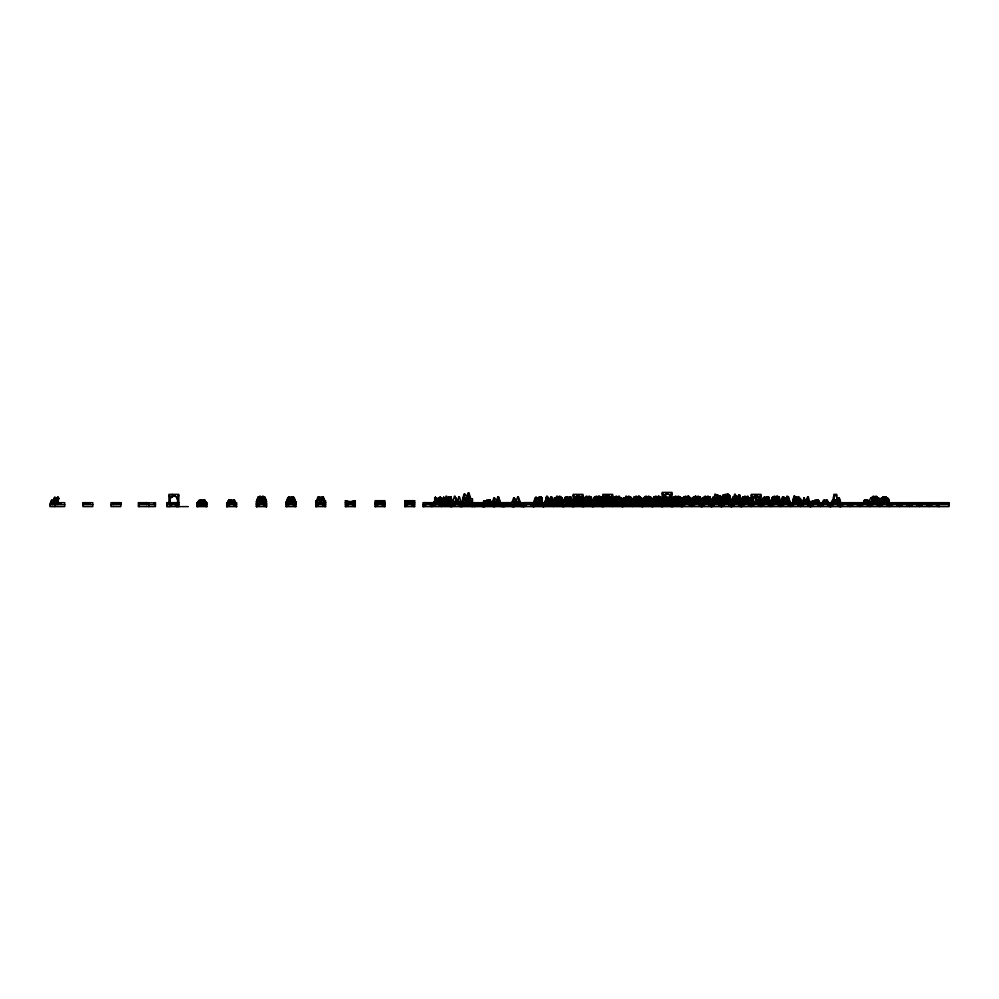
<?xml version="1.0" encoding="UTF-8"?>
<svg xmlns="http://www.w3.org/2000/svg" width="999" height="999" viewBox="0 0 999 999"><rect width="100%" height="100%" fill="white"/><g stroke="black" fill="none" stroke-linecap="round" stroke-linejoin="round"><path stroke-width="1.5" d="M461.113 506.618L461.113 502.672L461.113 506.618L458.279 506.056M574.363 502.959L563.236 504.645L553.346 502.672L543.456 504.645L533.553 502.672L533.553 506.618L530.731 506.056M573.126 502.672L573.126 506.618L570.304 506.056M583.016 501.336L583.016 494.355L573.126 494.355L573.126 506.618L592.919 502.672L592.919 506.618L590.084 506.056M655.094 506.056L652.272 506.618L652.272 502.672L672.052 506.618L672.052 492.382L662.162 492.382L662.162 506.618L642.382 502.672L642.382 506.618L645.204 506.056M714.447 506.056L711.625 506.618L711.625 500.686L741.308 500.686L752.434 502.959L752.434 495.841L751.198 495.841M741.545 503.259L731.405 500.686L731.405 506.618L728.583 506.056M741.308 502.672L741.308 500.686L744.13 501.823M899.587 504.645L899.587 503.259M203.921 500.187L205.981 502.672L205.382 501.186L204.37 501.186L204.37 502.672L203.833 500.187L201.311 502.672L201.898 500.187L199.85 502.672L200.986 500.187M440.272 501.186L440.272 502.672L441.283 501.186L441.883 502.672L441.283 501.186L439.273 501.186L438.673 502.672L440.272 501.186L440.297 502.672L439.285 501.186L438.686 502.672L439.285 501.186M484.877 502.672L484.89 501.186L486.488 502.672L485.901 501.186L483.891 501.186L483.291 502.672L483.891 501.186L484.877 502.672L485.889 501.186L486.476 502.672L485.901 501.186M666.083 496.178L667.394 501.211L663.673 501.186L664.672 502.672L664.672 501.186M813.061 501.186L813.061 502.672L814.073 501.186L814.672 502.672L813.086 501.186L813.086 502.672L812.062 501.186L814.085 501.186L814.66 502.672L814.085 501.186M871.54 497.939L874.362 501.598L874.35 503.296L873.476 497.639L872.402 497.077L871.54 497.939L872.327 503.134L871.54 497.939L873.476 497.639L874.45 502.185L871.977 502.559L871.615 498.389L872.402 497.077L873.551 498.101L874.45 502.185L871.615 498.389L873.476 497.639L871.615 498.389M53.197 502.672L53.234 500.187M537.275 500.187L537.25 502.672L538.973 500.187M805.556 500.199L805.519 502.672L807.254 500.199L808.303 502.672L805.656 500.199L802.909 502.672L803.908 500.199L807.304 500.199L808.303 502.672L807.254 500.199M816.62 500.187L816.595 502.672L818.318 500.187L819.292 502.672L816.732 500.187L813.973 502.672L814.972 500.187L818.368 500.187L819.367 502.672L818.368 500.187M874.874 501.735L874.824 502.972L877.309 502.385L878.109 498.326L877.372 497.29L876.21 497.814L874.737 503.296L874.874 501.735L877.197 502.797L876.21 497.814L878.109 498.326L877.197 502.797M261.101 501.598L261.026 503.134L263.286 502.559L264.148 498.101L263.549 497.077L262.437 497.639C260.489 510.127 259.765 496.216 264.148 498.101L263.286 502.559L261.101 501.985L263.549 497.077L264.148 498.389L263.286 502.185M55.544 503.134L56.955 497.639L58.067 497.077L58.666 498.389L57.805 502.559L55.619 501.985L56.955 497.639L58.666 498.101L57.805 502.559M874.287 502.834L874.362 501.598L871.877 501.985M294.143 499.587L293.956 501.985L291.383 502.185L292.357 497.639L293.444 497.077L294.293 497.939L293.956 501.985L294.006 499.175M440.821 501.985L441.171 497.939L440.309 497.077L439.223 497.639L438.349 501.598L440.821 501.985L441.009 499.587M446.978 500.824L448.726 497.077L449.513 498.389L449.15 502.559L449.587 497.939L448.726 497.077L447.639 497.639L446.765 501.598L449.238 501.985L449.587 497.939L447.639 497.639L446.99 500.661M541.745 498.389L539.872 497.639L541.82 497.939L541.483 501.985L541.82 497.939L540.958 497.077L539.81 498.101L540.958 497.077L541.745 498.389L541.383 502.559M728.995 501.161L729.782 495.966L728.92 495.092L727.834 495.666L726.96 501.311L726.947 499.625L729.782 495.966L727.834 495.666L726.86 500.199L729.345 500.586L728.995 501.161L726.947 499.625L727.035 500.861M729.432 499.999L729.782 495.966M293.868 502.559L294.293 497.939L292.357 497.639L291.471 501.598L294.293 497.939M440.734 502.559L441.171 497.939L439.223 497.639L438.573 500.661M729.345 500.586L729.707 496.416L728.92 495.092L727.771 496.116M257.73 500.337L257.967 497.839M554.408 500.337L554.645 497.839M561.5 500.337L561.738 497.839M623.651 500.337L623.888 497.839M633.541 500.337L633.778 497.839M640.646 500.337L640.883 497.839M643.431 500.337L643.668 497.839M653.571 497.839L653.334 500.337L654.445 496.928M677.359 500.337L677.597 497.839M712.562 501.585L712.924 497.839M722.464 499.612L722.814 495.866M742.369 500.337L742.607 497.839M746.49 501.585L746.852 497.839M776.285 500.337L776.523 497.839M786.188 500.337L786.425 497.839M838.373 501.585L838.735 497.839M319.031 499.9L319.343 496.928M645.691 499.9L646.003 496.928M708.578 499.9L708.878 496.928M807.504 499.9L807.804 496.928M265.259 501.998L264.96 497.839M548.101 501.998L547.914 499.088M555.144 501.998L554.845 497.839M562.25 501.998L561.938 497.839M582.03 501.998L581.73 497.839M594.717 501.998L592.607 501.585L593.943 497.839L594.692 497.839M598.963 501.998L598.663 497.839M607.454 501.998L607.155 497.839M611.713 501.998L613.011 501.585L611.675 497.839L610.926 497.839M618.756 501.998L613.299 501.61L614.635 497.964L615.759 497.964M621.603 501.998L621.291 497.839M631.493 501.998L631.193 497.839M634.29 501.998L633.978 497.839M641.383 501.998L641.083 497.839M651.286 501.998L650.973 497.839M654.07 501.998L653.771 497.839M656.93 501.998L658.216 501.585L642.782 502.022L643.93 497.964L644.692 497.964M671.066 501.998L670.754 497.839M678.109 501.998L677.797 497.839M680.956 501.998L680.656 497.839M683.753 501.998L683.441 497.839M690.846 501.998L690.546 497.839M696.49 501.998L696.191 497.839M703.533 501.998L703.234 497.839M720.529 500.024L720.217 495.866M723.326 500.024L723.014 495.866M736.063 500.024L735.764 495.866M750.212 501.998L749.899 497.839M755.856 501.998L755.544 497.839M777.035 501.998L776.722 497.839M795.416 501.998L795.117 497.839M871.403 497.839C874.375 503.508 866.583 502.997 870.928 497.839L871.677 497.839L872.564 500.337M878.808 501.998L878.508 497.839M547.789 501.386L547.115 496.928M570.641 496.928L570.966 502.672M600.574 502.672L600.324 496.928M626.947 502.672L626.261 496.928M665.334 501.773L665.334 502.672L664.909 496.928M768.893 501.873L768.493 496.928M784.015 501.873L783.616 496.928M887.474 501.873L886.188 496.928L885.351 496.928L884.065 501.873L883.69 496.928L884.44 499.15M468.369 492.969L467.794 497.914M497.602 499.9L498.039 496.928M539.335 496.928L538.761 501.873M579.358 496.928L579.033 501.386M628.371 499.9L628.821 496.928M698.076 496.928L697.389 502.672M885.139 499.9L885.576 496.928M293.294 498.014L293.444 497.077L292.295 498.101L293.294 498.014L292.357 497.639L291.383 502.185M440.159 498.014L439.223 497.639L440.159 498.014L440.309 497.077L438.561 500.824M447.577 498.101L448.726 497.077M540.809 498.014L540.958 497.077M728.771 496.041L728.92 495.092M198.813 502.672L199.151 501.186L197.889 502.672L198.526 501.186L197.939 502.672L199.138 501.186L198.789 502.672L200.3 501.186L200.637 502.672L200.886 501.186L198.526 501.186L197.927 502.672L199.987 500.187M257.58 501.873L258.279 496.928M321.403 500.399L321.853 497.964M322.24 500.399L322.689 497.964M450.462 496.928L449.762 501.873M458.878 496.928L458.179 501.873M550.424 497.964L549.85 502.022M550.574 499.9L551.111 496.928M557.205 496.928L556.505 501.873M566.62 497.964L566.046 502.022M569.368 497.964L568.793 502.022M569.992 499.175L569.63 502.022M588.711 500.399L589.16 497.964M589.997 497.964L589.422 502.022M590.684 496.928L589.984 501.873M594.68 496.928L593.98 501.873M595.716 502.022L596.291 497.964M604.57 496.928L603.871 501.873M608.94 497.964L608.366 502.022M610.476 496.928L609.765 501.873M613.761 501.873L614.472 496.928M618.269 496.928L617.569 501.873M633.703 499.9L634.253 496.928M635.414 500.399L635.726 497.964M636.351 496.928L635.639 501.873M647.939 502.022L648.513 497.964M649.35 497.964L648.776 502.022M653.496 499.9L654.033 496.928M656.131 496.928L655.444 502.672M659.39 499.9L659.939 496.928L661.338 501.873M668.294 497.964L667.719 502.022M669.118 501.873L669.829 496.928M673.826 496.928L673.126 501.873M674.6 497.964L674.025 502.022M685.264 499.9L685.814 496.928L686.588 499.15M688.086 497.964L687.499 502.022M693.069 499.9L693.606 496.928M705.119 497.964L704.532 502.022L701.423 501.585L702.759 497.839L703.508 497.839M707.417 500.399L707.866 497.964M712.574 501.386L713.398 496.928M714.672 501.386L715.209 498.414M717.195 494.942L716.495 499.9M722.464 499.4L723.288 494.942M725.374 494.942L724.675 499.9M729.183 496.928L728.87 499.612M732.367 501.386L733.179 496.928M739.073 494.942L738.373 499.9M743.069 496.928L742.257 501.386L745.117 501.386L743.706 496.928M758.865 496.928L758.154 501.873M763.049 502.022L763.636 497.964M764.023 500.399L764.472 497.964M772.751 496.928L772.052 501.873M777.946 501.873L778.646 496.928M782.642 496.928L781.942 501.873M784.252 497.964L783.678 502.022M787.012 497.964L786.425 502.022M795.791 499.9L796.34 496.928M797.502 501.873L798.426 496.928M805.331 500.399L803.908 497.964L802.909 502.022L804.045 497.964M875.486 496.928L874.774 501.873M886.2 502.022L886.775 497.964M288.436 499.65L289.011 502.185L289.86 497.639L288.748 497.077L288.149 498.101L289.86 497.639L290.746 500.287M229.658 500.187L227.61 502.672L228.746 500.187L234.515 500.187L234.053 502.672L233.504 500.187L230.981 502.672L231.581 500.187L229.52 502.672L230.657 500.187M263.761 502.385L264.56 498.326L263.823 497.29C260.227 498.114 265.11 508.204 264.56 498.326L262.675 497.814L263.761 502.385L263.187 503.484M469.318 497.914L468.743 492.969M499.001 501.873L498.426 496.928M518.781 501.873L518.206 496.928M540.284 501.873L539.71 496.928M577.447 502.672L576.798 496.928M580.307 501.873L579.732 496.928M628.583 496.928L627.459 501.873M629.77 501.873L629.195 496.928M676.748 501.873L676.173 496.928L677.035 499.15L677.759 496.928M696.078 501.873L695.504 496.928M699.025 501.873L698.451 496.928M706.418 501.873L705.843 496.928L706.718 499.15M748.488 501.873L749.637 501.386L748.139 496.928L746.703 496.928M766.533 502.672L767.007 500.187L763.149 500.187L762.012 502.672L764.073 500.187L766.533 502.672L765.996 500.187M826.847 502.672L827.322 500.199L823.463 500.199L822.327 502.672L824.375 500.199L826.847 502.672L826.31 500.199L828.458 502.672L827.322 500.199M832.716 502.672L833.316 500.187L835.788 502.672L836.263 500.187L832.392 500.187L831.255 502.672L833.316 500.187L835.938 502.672L835.339 500.187L836.712 501.835M876.735 503.484L878.021 498.638L877.372 497.29L876.135 498.139L874.774 502.147L876.21 497.814L878.109 498.326M886.538 501.873L885.963 496.928M290.309 501.036L292.058 497.29L290.996 497.814L290.309 500.424M263.649 502.797L264.473 498.638L263.823 497.29L262.587 498.139M767.694 501.186L767.357 502.672L768.843 501.186L770.104 502.672L769.43 501.186L767.107 501.186L766.42 502.672L767.682 501.186L767.332 502.672L767.107 501.186M836.937 501.186L836.6 502.672L836.35 501.186L838.673 501.186L839.347 502.672L838.086 501.186L835.676 502.672L835.251 500.187M290.484 500.099L290.996 497.814L292.732 498.638L292.058 497.29L290.996 498.326M288.911 501.635L289.71 498.139L288.474 497.29L287.737 498.326L288.536 502.385L289.623 497.814L287.737 498.326L288.374 501.411M436.051 500.462L436.575 498.139L435.339 497.29L434.602 498.326L435.139 501.036L433.828 502.672L434.965 500.187L438.823 500.187M444.468 500.462L444.992 498.139L443.756 497.29L443.019 498.326L443.818 502.385L443.019 498.326L444.905 497.814L445.804 500.424M536.7 500.462L537.225 498.139L535.988 497.29L535.339 498.638L537.225 498.139L538.136 500.811M726.96 497.914L726.011 494.942L725.212 494.942L723.988 499.9L729.545 499.238L728.234 494.205L724.987 494.355L724.125 500.811L726.548 500.162L724.125 500.811L723.301 496.665L723.95 495.317L727.946 495.841L727.946 494.355M552.285 501.873L551.573 496.928M578.159 501.873L578.533 502.672M616.196 502.022L615.621 497.964M626.922 502.022L635.589 501.585L634.253 497.839L633.503 497.839L632.367 501.998M627.909 501.211L628.159 502.672M636.825 502.022L637.387 502.022M650.312 502.022L649.725 497.964M651.211 501.873L650.499 496.928M657.404 501.386L657.492 501.211M661.101 501.873L660.401 496.928M669.255 502.022L668.681 497.964M670.991 501.873L670.292 496.928M674.987 501.873L674.288 496.928M740.234 499.9L739.535 494.942M760.027 501.873L759.327 496.928M773.913 501.873L773.214 496.928M778.908 502.022L779.47 502.022M779.807 501.873L779.108 496.928M876.647 501.873L875.948 496.928M887.736 502.022L887.162 497.964M435.951 500.099L436.488 497.814L437.387 500.424M763.473 502.672L764.073 500.187M823.788 502.672L824.375 500.199M445.005 499.95L445.979 496.178L446.715 496.178L448.027 501.211M453.096 501.211L454.395 496.178L455.132 496.178L456.443 501.211L453.271 501.773L456.443 501.211M545.329 501.211L546.628 496.178L547.365 496.178L548.676 501.211L545.504 501.773L548.676 501.211M555.307 501.211L556.618 496.178L557.355 496.178M578.021 499.95L579.008 496.178L579.745 496.178M585.077 501.773L586.201 496.178L586.937 496.178L588.061 501.773L584.765 501.386L586.326 496.928L587.512 496.928M588.249 498.701L588.898 496.178L589.635 496.178M595.441 498.701L596.091 496.178L596.828 496.178L597.489 498.701M598.888 496.178L597.764 501.773M606.73 496.178L607.854 501.773L604.87 501.773L605.993 496.178L606.818 496.178M608.129 498.701L608.778 496.178L609.515 496.178L610.177 498.701M614.847 501.773L615.971 496.178L616.72 496.178L617.832 501.773L614.71 501.386M627.484 499.95L628.471 496.178L629.208 496.178M634.777 499.95L635.764 496.178L636.5 496.178M654.145 501.211L655.456 496.178L656.193 496.178M664.685 498.701L665.346 496.178L666.183 496.178M677.047 499.95L678.034 496.178L678.771 496.178L679.894 501.773M688.561 496.178L689.685 501.773L686.7 501.773L687.924 496.178M697.065 498.701L697.814 496.178L698.551 496.178M706.63 499.95L707.617 496.178L708.353 496.178M715.808 499.9L717.032 494.942L717.831 494.942L719.243 499.4L713.786 499.787L714.897 494.205L715.646 494.205L716.62 497.977M716.196 501.211L716.845 498.701M726.273 499.787L727.397 494.205M733.278 499.238L734.59 494.205L735.326 494.205L736.638 499.238L733.466 499.787L736.638 499.238M736.738 498.701L737.387 496.178L738.124 496.178L739.435 501.211M745.966 501.211L747.277 496.178L748.014 496.178L749.138 501.773M753.071 501.211L754.382 496.178L755.207 496.178L756.418 501.211L753.258 501.773L756.418 501.211M773.513 498.701L774.163 496.178L774.899 496.178L775.886 499.95L776.96 496.178M785.863 499.95L786.85 496.178L787.587 496.178M792.919 501.773L793.943 496.178L794.779 496.178M792.731 501.211L794.043 496.178M872.065 501.773L873.188 496.178L873.925 496.178L874.899 499.95M875.136 498.701L875.786 496.178L876.523 496.178M264.56 498.326L263.574 498.226L263.823 497.29M877.122 498.226L877.372 497.29M263.549 497.077L263.299 498.014L264.148 498.101M260.115 502.147L261.301 497.814L260.24 497.29L259.565 498.139L260.115 502.797L259.565 498.139L261.301 497.814L262.337 501.735L260.115 502.147L260.577 503.296M256.893 501.873L258.117 496.928L258.916 496.928M320.941 500.399L321.715 497.964L323.214 497.964L323.988 500.399M321.778 500.399L322.552 497.964M449.35 499.9L450.299 496.928L451.098 496.928L452.31 501.873L449.075 501.873M457.292 501.386L458.716 496.928L459.515 496.928L460.926 501.386L457.492 501.873L460.926 501.386M549.725 501.873L550.948 496.928L551.748 496.928L552.959 501.873L545.217 501.873L546.503 496.928L547.639 496.928L548.988 501.873M568.456 500.399L569.23 497.964L570.729 497.964M569.068 502.022L570.067 497.964M588.236 500.399L589.01 497.964L590.509 497.964L591.508 502.022M589.86 497.964L588.861 502.022L587.649 497.839L586.9 497.839M589.298 501.873L590.521 496.928L591.321 496.928L592.532 501.873L583.428 502.022L584.577 497.964L585.339 497.964M593.294 501.873L594.517 496.928L595.317 496.928L596.528 501.873M613.011 501.585L603.184 501.873L604.407 496.928L605.869 496.928M608.029 500.399L609.452 497.964L610.451 502.022M609.078 501.873L610.302 496.928L611.101 496.928L612.325 501.873M619.929 500.337L620.816 497.839L621.565 497.839L622.714 501.998L613.086 501.873L614.298 496.928L615.097 496.928M616.883 501.873L618.106 496.928L619.542 496.928M629.045 499.175L628.433 502.022M633.141 499.9L634.078 496.928L635.539 496.928M634.952 500.399L636.176 496.928M647.377 502.022L648.376 497.964L650.337 497.964M648.214 502.022L649.213 497.964M652.647 501.873L653.87 496.928L655.332 496.928M655.956 496.928L654.545 501.386L661.987 501.386L660.564 496.928L659.103 496.928M689.597 502.022L688.598 497.964L689.035 502.022L690.072 497.839L690.821 497.839L691.957 501.998L672.439 501.873L673.651 496.928L674.45 496.928L675.786 502.672M682.13 501.386L683.541 496.928L686.438 496.928L687.512 502.672M692.02 501.386L693.443 496.928L694.243 496.928M706.955 500.399L707.729 497.964L710.077 497.964L710.963 500.399M711.812 501.386L713.224 496.928L714.023 496.928M713.898 501.386L714.847 498.414M721.703 499.4L723.114 494.942L723.913 494.942M731.593 501.386L733.016 496.928L733.815 496.928L734.752 499.9M737.487 499.4L738.91 494.942L739.71 494.942L741.121 499.4L737.687 499.9L741.121 499.4M741.483 501.386L742.906 496.928L745.791 496.928M757.279 501.386L758.691 496.928L759.49 496.928L760.913 501.386L757.479 501.873L760.913 501.386M762.499 502.022L763.486 497.964L763.411 500.399M763.336 502.022L764.335 497.964M771.365 501.873L772.577 496.928L773.376 496.928L774.799 501.386L770.866 501.998L772.002 497.839L772.751 497.839M786.363 501.873L787.712 496.928L788.598 496.928L789.947 501.873L781.255 501.873L782.479 496.928L783.928 496.928L785.276 501.873M558.104 501.773L559.228 496.178L559.964 496.178L561.088 501.773L555.494 501.773M578.446 501.211L577.022 496.928M600.749 501.773L599.625 496.178L598.788 496.178M639.098 496.178L640.222 501.773L634.64 501.773M659.927 502.672L658.89 496.178M667.394 501.211L664.035 501.211M695.754 496.178L696.877 501.773L695.741 496.928M716.77 499.787L713.598 499.238M778.721 501.773L777.697 496.178L776.86 496.178M788.898 501.211L788.286 496.928M794.68 496.178L795.803 501.773L792.819 501.773M875.049 501.773L871.877 501.211M287.974 500.262L289.098 496.928L290.384 496.928M466.633 497.427L468.131 492.969L468.981 492.969L470.467 497.427L466.845 497.914L470.467 497.427M496.316 501.386L497.814 496.928L498.651 496.928L500.149 501.386L496.528 501.873L500.149 501.386M516.096 501.386L517.594 496.928L518.444 496.928L519.93 501.386L516.308 501.873L519.93 501.386M537.612 501.386L539.11 496.928L539.947 496.928L541.446 501.386L537.824 501.873L541.446 501.386M568.031 499.15L568.781 496.928L569.63 496.928M579.12 496.928L577.634 501.386L579.932 501.211M587.824 499.15L588.573 496.928L589.41 496.928M607.23 500.262L608.354 496.928M624.525 500.262L625.649 496.928L627.085 496.928M646.803 500.262L647.926 496.928M655.032 499.15L655.769 496.928L656.755 496.928L657.704 499.9M674.812 499.15L675.561 496.928M687.2 499.15L687.949 496.928M693.393 501.386L694.892 496.928L696.328 496.928M696.64 499.15L697.389 496.928M697.839 496.928L696.553 501.873M705.232 496.928L703.958 501.873M706.53 499.15L707.28 496.928L708.129 496.928M743.606 499.15L744.355 496.928M745.803 501.386L747.302 496.928M763.398 499.15L764.148 496.928L764.984 496.928L766.108 500.262M765.971 500.262L767.082 496.928M882.105 499.15L882.854 496.928L884.003 496.928L885.176 500.262M316.321 501.386L317.894 496.928L318.781 496.928M317.457 501.386L319.031 496.928L319.917 496.928L321.478 501.386M320.242 500.262L321.416 496.928L322.302 496.928L323.876 501.386M546.765 496.928L545.417 501.873M564.06 501.873L565.409 496.928L566.296 496.928M583.841 501.873L585.189 496.928L586.076 496.928M604.982 496.928L603.633 501.873M633.478 500.262L634.652 496.928M634.615 500.262L635.789 496.928L636.975 496.928L637.924 499.9M643.206 501.873L644.555 496.928L646.865 496.928M645.691 496.928L644.343 501.873M662.762 501.386L664.335 496.928L665.222 496.928L666.795 501.386L662.986 501.873L666.795 501.386M682.767 501.873L684.115 496.928M696.753 499.15L697.539 496.928M702.559 501.873L703.908 496.928L704.794 496.928L705.581 499.15M741.907 501.386L743.481 496.928L744.355 501.386M765.222 501.386L766.782 496.928L768.805 496.928L770.154 501.873L766.57 501.873M783.054 496.928L781.705 501.873M805.918 501.386L807.492 496.928L808.378 496.928L809.727 501.873L806.143 501.873M881.942 500.262L883.116 496.928M258.841 503.259L258.916 501.873L256.368 501.585L257.692 497.839L258.441 497.839M263.349 501.998L264.048 499.088M560.576 500.337L561.463 497.839L562.212 497.839L563.361 501.998L553.221 501.998L554.37 497.839L555.119 497.839L556.256 501.998M581.256 497.839L582.005 497.839L583.141 501.998L573.014 501.998L574.15 497.839L574.9 497.839M582.717 501.585L584.04 497.839L584.79 497.839M639.722 500.337L640.609 497.839L641.358 497.839L642.494 501.998L623.376 502.022L624.525 497.964L625.649 497.964M642.07 501.585L643.406 497.839L644.155 497.839M691.533 501.585L692.869 497.839L693.618 497.839M711.325 501.585L712.649 497.839L713.398 497.839L714.722 501.585M718.868 498.364L719.742 495.866L720.491 495.866L721.64 500.024M740.996 501.585L742.332 497.839L743.081 497.839M745.429 501.998L746.578 497.839L747.327 497.839L748.463 501.998M748.538 500.337L749.425 497.839L750.174 497.839L751.31 501.998M751.772 499.088L751.073 501.998M778.471 496.928L779.282 496.928L780.494 501.873L774.924 501.585L776.248 497.839L776.997 497.839L778.146 501.998M784.814 501.585L786.151 497.839L786.9 497.839M286.825 502.022L287.974 497.964L287.974 500.399M462.799 497.652L464.135 494.006L464.897 494.006C471.765 500.649 456.181 497.377 466.246 497.652M492.482 501.61L493.818 497.964L494.58 497.964C501.448 504.607 485.864 501.336 495.916 501.61M512.262 501.61L513.598 497.964L514.36 497.964C521.228 504.607 505.644 501.336 515.709 501.61M533.766 501.61L535.114 497.964L535.876 497.964C542.744 504.607 527.16 501.336 537.212 501.61M550.649 497.964L549.5 502.022M603.209 502.022L604.358 497.964L605.119 497.964M629.795 497.964L628.633 502.022M678.746 500.399L679.632 497.964L680.394 497.964L681.543 502.022M692.507 500.399L693.393 497.964L695.741 497.964M697.24 496.928L700.137 496.928L701.348 501.873L692.619 502.022L693.781 497.964L693.781 500.399M708.166 502.022L709.315 497.964M227.922 502.959L228.759 500.187L227.76 502.672L230.407 500.187M434.977 500.187L433.978 502.672L436.625 500.187L436.588 502.672L438.324 500.187L439.373 502.672L436.738 500.187M443.394 500.187L442.395 502.672L445.042 500.187L445.017 502.672L446.74 500.187L447.789 502.672L445.154 500.187M585.089 500.187L584.09 502.672L585.089 500.187L584.178 502.672L585.864 501.011M50.674 502.672L51.636 500.187M227.847 502.672L228.808 500.187M483.304 502.672L483.891 501.186M663.686 501.186L663.099 503.259M811.488 502.672L812.075 501.186M539.335 502.672L539.922 501.186L541.933 501.186L542.532 502.672L541.933 501.186L540.921 502.672L540.921 501.186L539.335 502.672L539.335 501.873M263.786 501.873L262.562 496.928L261.763 496.928M490.197 500.187L491.108 502.672L490.134 500.187L488.411 502.672L488.436 500.187L485.801 502.672L486.8 500.187L490.197 500.187L491.196 502.672L488.548 500.187M560.764 501.873L555.619 501.386L557.03 496.928L557.829 496.928L558.778 499.9M568.131 502.022L567.132 497.964L565.484 502.022M571.728 502.022L571.116 499.175M597.814 502.022L596.153 497.964M599.75 496.928L601.211 496.928L602.422 501.873L592.607 501.585M620.117 501.873L618.731 496.928M628.284 502.672L628.134 501.873M631.081 502.022L630.082 497.964L630.169 502.022M639.909 501.873L638.686 496.928L637.886 496.928M650.024 502.022L649.025 497.964M650.861 502.022L649.862 497.964M651.885 501.873L650.674 496.928L649.874 496.928M661.987 501.386L658.341 501.386M669.817 502.022L668.818 497.964L667.157 502.022M671.678 501.873L670.454 496.928L669.655 496.928M689.372 501.873L688.149 496.928M727.222 499.9L723.788 499.4M745.117 501.386L742.369 501.873M749.787 502.022L748.8 497.964M773.226 502.672L774.225 500.199L775.986 500.199L773.226 502.672L773.214 501.873M785.776 502.022L784.115 497.964M788.523 502.022L787.524 497.964L785.876 502.022M798.388 501.386L798.263 502.672M800.274 501.873L799.063 496.928L798.263 496.928L796.977 502.672M837.761 501.873L836.538 496.928M877.334 501.873L876.111 496.928L875.311 496.928L874.088 501.873M888.298 502.022L887.299 497.964M120.617 503.259L120.854 502.672L110.964 502.672L110.964 506.618L120.854 506.618L120.854 502.672M810.314 503.259L810.551 502.672L810.551 506.618L813.373 506.056M830.094 503.259L830.344 502.672L830.344 506.618L827.509 506.056M839.984 503.259L840.234 502.672L840.234 506.618L837.399 506.056M485.801 502.672L486.85 500.187M548.626 501.873L547.352 496.928M581.256 501.873L579.969 496.928M627.772 501.873L626.485 496.928M630.719 501.873L629.432 496.928M699.962 501.873L698.676 496.928M706.081 496.928L707.367 501.873L701.423 501.585M813.973 502.672L815.034 500.187M568.781 501.873L567.432 496.928L566.545 496.928L565.197 501.873M568.718 501.873L570.067 496.928L570.953 496.928L572.302 501.873L563.636 502.022L564.797 497.964L565.546 497.964M588.561 501.873L587.212 496.928M601.985 501.873L600.636 496.928M647.002 501.386L646.877 502.672M647.926 501.873L646.578 496.928M686.35 501.873L685.002 496.928M700.911 501.873L699.949 498.039M885.576 501.386L885.339 502.672M264.485 497.839L265.235 497.839L266.558 501.585L263.099 501.873M288.149 498.389L288.748 497.077L289.86 497.939L288.748 497.077M457.167 501.585L453.946 501.998L457.167 501.585L455.844 497.839L455.094 497.839M549.213 501.998L548.076 497.839L547.327 497.839M600.074 501.998L598.938 497.839L598.189 497.839L597.04 501.998M608.566 501.998L607.429 497.839L606.68 497.839M632.604 501.998L631.468 497.839L630.719 497.839M652.384 501.998L651.248 497.839L650.499 497.839M655.182 501.998L654.045 497.839L653.296 497.839L652.147 501.998M670.279 497.839L671.028 497.839C678.958 504.97 659.003 501.361 669.979 501.61M679.22 501.998L678.071 497.839L677.322 497.839L676.186 501.998M682.067 501.998L680.931 497.839L680.182 497.839M684.864 501.998L680.019 501.61M697.602 501.998L696.465 497.839L695.716 497.839M724.625 499.612L718.606 500.024L724.625 499.612L723.288 495.866L722.539 495.866L721.403 500.024M737.362 499.612L734.14 500.024L737.362 499.612L736.038 495.866L735.289 495.866M757.142 501.585L753.933 501.998L757.142 501.585L755.818 497.839L755.069 497.839M761.213 501.998L760.152 501.585M788.223 501.585L787.387 497.964M796.528 501.998L795.391 497.839L794.642 497.839M798.888 497.839L799.637 497.839C807.854 505.556 784.889 501.111 796.715 501.585M840.534 501.585L837.137 501.585L838.461 497.839L839.21 497.839C842.432 502.834 837.886 503.384 838.935 497.839M197.927 502.672L199.063 500.187L204.845 500.187L206.019 502.672L204.758 501.186L205.095 502.672L204.77 501.186L205.969 502.672M835.676 502.672L836.35 501.186M295.529 502.022L294.38 497.964L293.244 497.964M552.559 502.022L551.411 497.964L550.287 497.964L549.288 502.022M576.972 502.022L575.824 497.964L575.062 497.964L573.913 502.022M582.242 502.022L581.081 497.964L580.332 497.964M602.409 502.022L600.874 497.964M622.19 502.022L621.041 497.964L619.53 497.964M626.435 502.022L625.287 497.964M631.705 502.022L630.544 497.964M661.763 502.022L661.051 499.175M695.691 502.022L694.53 497.964M700.948 502.022L699.799 497.964L699.799 500.399M701.335 502.022L700.174 497.964L699.038 497.964M750.411 502.022L749.262 497.964L747.302 497.964M770.204 502.022L768.668 497.964M883.266 502.022L882.117 497.964L881.355 497.964C873.963 504.595 895.154 504.595 887.761 497.964L886.637 497.964M291.071 502.147L289.623 497.814L291.071 502.147L289.71 498.139L288.474 497.29L287.824 498.638L288.536 502.385M436.488 497.814L437.462 500.699L435.339 497.29L435.164 501.136M445.904 500.811L443.756 497.29L443.656 501.411M535.988 497.29L535.339 498.638L536.238 498.226L535.988 497.29L537.225 498.139M57.268 503.296L57.805 502.185M54.083 498.638L55.807 497.814L54.758 497.29L54.083 498.139L55.095 503.808L54.083 498.638L54.758 497.29L55.807 497.814L56.506 500.424M260.24 497.29L259.565 498.638L261.301 497.814L260.24 497.29L260.427 498.226M258.429 502.559L258.067 498.389L258.853 497.077L260.002 498.101L258.067 498.389L258.791 503.134L258.004 497.939L258.853 497.077L260.002 498.101L258.853 497.077M175.999 505.207L178.821 504.645L177.585 504.645L178.821 502.672L166.821 502.672L166.821 506.618L188.349 506.618M449.7 501.186L448.688 502.672L448.688 501.186L447.102 502.672L447.689 501.186L449.7 501.186L450.287 502.672M723.214 496.341L723.95 495.317L725.187 496.153L726.498 500.998M289.96 502.385L291.808 499.887M447.377 501.236L449.513 498.389M438.349 501.598L441.171 497.939M446.765 501.598L449.587 497.939M539.935 500.374L541.82 497.939M444.305 500.187L442.245 502.672L443.381 500.187L447.24 500.187M261.101 501.985L264.148 498.389L262.437 497.639M198.963 501.835L200.724 500.187M54.945 498.226L55.807 497.814M258.067 498.389L259.94 497.639L258.004 497.939L260.202 501.236M352.46 501.823L355.294 500.686L355.294 506.618L345.392 506.618L345.392 500.686L352.46 502.097M410.402 502.385L414.647 500.686L414.647 506.618L404.757 506.618L404.757 500.686L414.647 500.686M708.803 501.823L711.625 500.686L701.735 502.672L701.735 506.618L698.913 506.056M737.062 502.385L741.308 500.686L741.308 506.618L738.473 506.056M871.977 502.559L874.362 501.598M289.71 498.139L287.824 498.638L288.723 498.226L288.474 497.29M436.575 498.139L434.69 498.638L435.239 501.411M444.992 498.139L443.106 498.638L444.905 497.814L445.879 500.699M538.036 500.424L537.15 497.814L535.252 498.326L536.238 498.226M725.187 496.153L723.301 496.665L724.2 496.253L723.95 495.317M178.821 502.672L167.108 502.959M652.272 506.618C638.486 500.874 625.149 505.556 611.463 502.959L615.521 502.959M670.816 500.986L672.052 500.686L670.816 500.686M761.088 502.672L759.852 502.959L759.852 495.841L761.088 495.841M168.931 506.618L171.766 506.056M197.003 506.618L206.905 506.618L206.905 502.672L197.003 502.672L197.003 506.618L199.837 506.056M236.576 506.618L236.576 502.672L226.686 502.672L226.686 506.618L229.67 506.056M266.258 506.618L266.258 502.672L256.368 502.672L256.368 506.618L259.49 506.056M286.039 501.573L286.039 506.618L288.873 506.056M315.721 506.618L325.612 506.618L325.612 500.686L315.721 500.686L315.721 506.618L318.544 506.056M355.294 500.686L345.392 502.672L355.294 502.672M353.883 501.261L345.392 502.959L354.058 502.672M345.392 506.618L348.226 506.056M375.075 506.618L384.965 506.618L384.965 500.686L375.075 500.686L375.075 506.618L377.897 506.056M404.757 506.618L407.58 506.056M423.014 506.618L949.05 506.618L949.05 502.672L423.014 502.672L423.014 506.618L425.836 506.056M434.265 506.056L431.431 506.618L431.431 502.672M435.739 506.056L430.082 506.056M438.499 506.056L444.155 506.056M445.629 506.056L439.972 506.056M441.321 504.645L451.223 506.618L454.046 506.056M455.519 506.056L449.862 506.056M459.765 506.056L465.409 506.056M477.035 506.056L474.2 506.618L474.2 502.672L493.993 506.618L496.815 506.056M482.367 506.618L485.202 506.056M474.2 504.645L484.09 506.618L486.925 506.056M495.092 506.056L489.435 506.056M484.09 506.618L484.09 502.672L503.883 506.618L506.705 506.056M512.05 506.618L514.872 506.056M493.993 506.618L493.993 502.672L513.773 506.618L516.595 506.056M503.883 506.618L503.883 502.672L523.663 506.618L526.498 506.056M536.388 506.056L533.553 506.618L533.553 502.672M550.511 506.056L556.168 506.056M533.553 504.645L543.456 506.618L553.346 504.645L563.236 506.618L583.016 502.672L583.016 506.618L580.194 506.056M583.016 506.618L604.045 502.959M612.699 502.672L592.919 506.618L592.919 502.672M599.974 506.056L602.809 506.618L612.699 504.645L622.589 506.618L632.479 504.645L642.382 506.618M609.877 506.056L615.521 506.056M629.657 506.056L635.314 506.056M662.162 506.618L664.984 506.056M672.052 506.618L674.887 506.056M662.162 502.672L681.942 506.618L684.777 506.056M689.01 506.056L694.667 506.056M711.625 502.672L721.515 500.686L721.515 506.618L718.693 506.056M701.735 506.618L704.557 506.056M731.405 500.686L721.515 502.672L721.765 503.259M721.515 506.618L724.35 506.056M731.405 506.618L734.24 506.056M741.308 506.618L744.13 506.056M748.376 506.056L754.02 506.056M758.266 506.056L763.91 506.056M768.156 506.056L773.813 506.056M778.046 506.056L783.703 506.056M787.936 506.056L793.593 506.056M797.839 506.056L803.483 506.056M817.619 506.056L823.276 506.056M830.344 506.618L833.166 506.056M840.234 506.618L843.056 506.056M847.302 506.056L852.946 506.056M857.192 506.056L862.849 506.056M867.082 506.056L872.739 506.056M876.972 506.056L882.629 506.056M886.862 506.056L892.519 506.056M896.765 506.056L902.409 506.056M906.655 506.056L912.312 506.056M916.545 506.056L922.202 506.056M926.435 506.056L932.092 506.056M56.856 501.735L54.633 502.797M85.365 503.259L90.31 503.259M118.382 502.672L115.921 503.059L118.382 503.259M142.745 503.259L146.453 502.672L146.453 504.645M827.859 502.672L824.15 503.259L827.859 503.259M836.525 503.059L834.053 503.259L837.761 503.259M834.065 503.259L837.761 502.672M867.432 502.672L863.723 503.259L867.432 503.259M443.019 498.326L444.006 498.226L443.756 497.29M662.162 493.856L663.398 493.856L663.398 500.986L662.162 500.686L663.398 500.686L663.398 502.959L662.162 502.959M672.052 493.856L670.816 493.856L670.816 497.827A3.709 3.709 0 0 0 667.107 493.993A3.709 3.709 0 0 0 663.398 497.827A3.721 3.721 0 0 1 667.107 493.856A3.721 3.721 0 0 1 670.816 497.827M168.931 495.841L170.167 495.841L170.167 502.959L168.931 502.672M172.402 495.841L175.362 495.841M178.821 495.841L177.585 495.841L177.585 504.645M573.126 495.841L574.363 495.841L574.363 498.489M583.016 495.841L581.78 495.841L581.78 498.489M602.809 495.841L604.045 495.841L604.045 498.489M605.282 495.841L607.754 495.841M612.699 495.841L611.463 495.841L611.463 498.489M833.803 495.841L836.762 495.841M259.64 496.178L260.439 496.178M262.487 496.178L263.286 496.178M576.411 496.178L577.147 496.178M618.668 496.178L619.417 496.178L620.067 498.701M625.774 496.178L626.61 496.178M639.198 496.178L638.361 496.178L637.237 501.773M645.554 496.178L646.39 496.178M648.251 496.178L648.988 496.178M658.978 496.178L658.154 496.178L657.03 501.773M675.237 496.178L676.073 496.178L676.723 498.701M685.227 496.178L685.963 496.178L686.613 498.701M687.824 496.178L688.661 496.178M695.017 496.178L695.853 496.178M704.919 496.178L705.656 496.178L706.305 498.701M717.507 496.178L718.343 496.178M744.58 496.178L745.316 496.178M757.08 496.178L757.816 496.178M834.352 496.178L833.616 496.178L832.492 501.773M260.364 496.928L261.164 496.928M264.011 496.928L264.81 496.928L266.233 501.386M291.583 496.928L292.882 496.928M322.552 496.928L323.439 496.928L325.012 501.386M558.741 496.928L559.54 496.928L560.489 499.9M560.177 496.928L561.063 496.928L562.237 500.262M578.533 496.928L580.844 496.928M596.415 496.928L597.402 496.928M608.204 496.928L609.19 496.928L609.939 499.15M615.759 496.928L617.045 496.928M627.996 496.928L630.881 496.928M639.323 496.928L640.209 496.928L641.383 500.262M647.777 496.928L648.763 496.928M657.966 496.928L658.853 496.928M667.569 496.928L668.368 496.928M675.361 496.928L676.398 496.928L677.522 500.262M677.459 496.928L678.646 496.928M678.895 496.928L680.344 496.928L681.768 501.386M687.349 496.928L689.672 496.928M705.044 496.928L706.218 496.928L707.167 499.9M717.619 496.928L719.917 496.928M729.008 496.928L729.807 496.928L731.231 501.386M736.812 496.928L737.999 496.928M754.507 496.928L755.681 496.928M756.605 496.928L757.404 496.928M774.287 496.928L775.474 496.928M796.166 496.928L796.965 496.928L797.914 499.9M873.601 496.928L874.4 496.928M260.389 497.839L261.139 497.839M261.788 497.839L262.537 497.839M446.678 497.839L447.427 497.839M596.79 497.839L597.539 497.839M608.079 497.839L608.828 497.839M617.969 497.839L618.718 497.839M624.363 497.839L623.613 497.839L622.477 501.998M637.762 497.839L638.511 497.839M656.143 497.839L656.892 497.839M657.542 497.839L658.291 497.839M666.033 497.839L666.783 497.839L667.669 500.337M675.923 497.839L676.673 497.839M683.716 497.839L682.966 497.839L681.83 501.998M687.225 497.839L687.974 497.839M697.115 497.839L697.864 497.839M699.962 497.839L700.711 497.839L702.035 501.585M705.606 497.839L706.355 497.839M729.645 497.839L730.394 497.839L731.718 501.585M736.688 497.839L737.437 497.839L738.761 501.585M739.535 497.839L740.284 497.839L741.608 501.585M774.849 497.839L775.599 497.839L776.485 500.337M878.034 497.839L878.783 497.839L879.919 501.998L873.064 501.873M288.736 497.964L287.6 497.964L286.438 502.022M318.968 497.964L319.618 497.964M556.58 497.964L557.242 497.964M576.373 497.964L577.022 497.964M629.432 497.964L630.931 497.964M639.835 497.964L640.821 497.964L641.72 500.399M655.519 497.964L656.168 497.964M658.266 497.964L658.915 497.964M659.852 497.964L660.614 497.964M674.462 497.964L675.948 497.964M684.64 497.964L683.89 497.964L682.729 502.022M689.909 497.964L687.949 497.964L686.95 502.022M703.284 497.964L704.045 497.964M713.561 497.964L714.685 497.964M719.205 497.964L719.967 497.964M743.244 497.964L743.993 497.964L744.892 500.399M462.587 506.618L462.587 498.713L472.477 498.713L472.477 506.618L462.587 504.645L949.05 504.645M726.086 499.238L729.445 499.238L728.134 494.205M715.609 499.4L719.243 499.4M725.461 499.612L727.622 499.612L725.649 500.024M833.803 499.812L834.29 495.979M535.626 500.187L539.485 500.187M867.831 500.187L868.755 502.672L867.831 500.187L864.435 500.187L863.436 502.672L866.083 500.187L866.058 502.672L867.781 500.187L868.755 502.672L866.195 500.187M376.311 500.986L383.728 500.986M556.431 501.211L561.263 501.211M584.89 501.211L588.249 501.211M604.682 501.211L608.029 501.211M614.672 501.211L618.019 501.211M629.395 501.211L627.347 501.773M634.452 501.211L640.409 501.211M655.257 501.211L660.189 501.211M686.513 501.211L689.872 501.211M694.829 501.211L697.065 501.211M792.644 501.211L795.991 501.211M256.693 501.386L257.467 501.386M263.212 501.386L263.986 501.386M448.876 501.386L452.51 501.386M545.004 501.386L549.213 501.386M549.525 501.386L550.299 501.386M552.397 501.386L553.159 501.386M563.836 501.386L566.445 501.386M572.527 501.386L567.582 501.386L567.12 496.928M581.468 501.386L577.31 501.873M583.628 501.386L586.176 501.386M587.362 501.386L588.786 501.386M589.098 501.386L592.732 501.386M593.094 501.386L596.728 501.386M599.6 501.386L602.622 501.386M602.984 501.386L606.018 501.386M608.878 501.386L612.524 501.386M612.887 501.386L613.648 501.386M616.683 501.386L620.317 501.386M625.212 501.386L630.931 501.386M634.752 501.386L640.109 501.386M642.981 501.386L648.289 501.386M649.225 501.386L652.085 501.386M652.447 501.386L653.221 501.386M669.005 501.386L671.877 501.386M672.24 501.386L676.835 501.386M682.554 501.386L689.572 501.386M694.455 501.386L700.174 501.386M700.786 501.386L701.548 501.386M702.334 501.386L707.579 501.386M770.379 501.386L766.358 501.386L767.919 496.928L769.055 500.262M771.166 501.386L774.799 501.386M777.821 501.386L780.694 501.386M781.056 501.386L785.501 501.386M787.562 501.386L790.159 501.386M795.516 501.386L800.474 501.386M807.342 501.386L809.952 501.386M872.951 501.386L877.534 501.386M882.966 501.386L887.686 501.386M256.368 501.585L258.529 501.585M263.162 501.585L266.558 501.585M286.638 501.61L288.361 501.61M294.006 501.61L295.716 501.61M552.747 501.61L546.178 501.998M553.034 501.585L556.443 501.585M568.294 501.61L560.327 501.998M568.906 501.61L571.89 501.61M572.827 501.585L577.16 501.61M584.952 501.61L579.17 502.022M591.67 501.61L585.751 501.998M595.629 501.61L600.262 501.585M600.874 501.61L602.597 501.61M603.021 501.61L604.745 501.61M610.614 501.61L605.544 501.998M622.901 501.585L619.68 501.998M623.189 501.61L626.623 501.61M644.305 501.61L639.46 501.998M647.215 501.61L647.839 501.61M648.051 501.61L651.036 501.61M651.336 501.585L655.369 501.585M661.95 501.61L660.227 502.022M671.116 501.585L672.364 501.585M679.407 501.585L673.463 502.022M692.145 501.585L686.076 501.998M692.432 501.61L701.136 501.61M707.966 501.61L709.69 501.61M745.242 501.585L748.651 501.585M748.888 501.61L752.135 501.585M762.324 501.61L762.961 501.61M763.174 501.61L763.798 501.61M770.679 501.585L772.839 501.585M774.924 501.585L778.333 501.585M788.686 501.61L783.116 502.022M800.961 501.585L797.751 501.998M802.746 501.61L803.371 501.61M869.605 501.585L871.765 501.585M883.453 501.61L876.885 501.998M886.113 501.61L889.098 501.61M654.333 501.773L660.014 501.773M694.892 502.672L695.766 501.773L695.741 502.672M752.185 501.998L747.352 502.022L747.052 497.839M763.411 502.022L761.688 501.61L763.024 497.964L764.984 497.964L765.758 500.399M82.892 502.672L92.782 502.672L92.782 506.618L82.892 506.618L82.892 502.672L83.129 503.259M286.039 502.672L295.929 502.672A11.788 11.788 0 0 0 295.155 502.335M315.721 502.672L325.612 502.672M375.075 502.672L384.965 502.672M404.757 502.672L414.647 502.672L404.757 500.686M57.992 502.959L60.964 503.259M155.469 502.959L145.579 502.672M197.003 502.959L206.905 502.959M226.686 502.959L236.576 502.959M266.258 502.959L257.605 502.672M286.039 502.959L294.693 502.959L294.693 501.573M325.612 502.959L316.958 502.672M375.075 502.959L384.965 502.959M404.757 502.959L414.647 502.959L406.168 501.261M441.321 502.959L424.25 502.672M448.389 502.959L462.587 502.959M472.477 502.959L510.814 502.672M622.589 502.959L628.246 502.959M645.204 502.959L648.026 502.959M681.942 502.959L683.191 502.959M701.735 502.959L702.971 502.959M747.427 502.959L811.787 502.959M819.205 502.959L823.276 502.959M827.509 502.959L830.344 502.959M837.761 502.959L875.561 502.959M879.807 502.959L911.95 502.959M55.607 503.259L49.95 503.259L49.95 506.618L64.71 506.618L64.71 502.672L50.587 502.672L51.586 500.187L54.982 500.187L55.894 502.672M82.892 503.259L83.854 503.259M113.436 503.259L120.854 503.259M139.036 503.259L146.453 503.259M148.289 503.259L148.926 503.259M166.821 503.259L167.47 503.259M169.58 503.259L176.998 503.259M256.368 503.259L257.33 503.259M453.696 503.259L458.641 503.259M949.05 503.259L681.942 502.672L681.942 506.618M49.95 504.645L64.71 504.645M82.892 504.645L92.782 504.645M110.964 504.645L120.854 504.645M139.036 504.645L155.469 504.645M166.821 504.645L176.998 504.645M226.686 504.645L236.576 504.645M256.368 504.645L266.258 504.645M286.039 504.645L295.929 504.645M315.721 504.645L325.612 504.645M345.392 504.645L355.294 504.645M375.075 504.645L384.965 504.645M404.757 504.645L414.647 504.645M423.014 504.645L461.113 504.645M226.686 506.618L236.738 506.618L233.754 506.056M256.368 506.618L266.558 506.618L266.558 502.672M286.039 506.618L295.929 506.618L295.929 501.573M873.551 498.101L872.402 497.077M913.186 503.059L915.658 503.259L911.95 503.259M921.84 502.672L925.561 503.259L921.84 503.259M911.95 502.672L915.658 503.259M882.279 502.672L885.988 503.259L882.279 503.259M753.671 502.672L757.379 503.259L753.671 503.259M743.78 502.672L747.489 503.259L743.78 503.259M723.988 502.672L727.697 503.259L723.988 503.259M117.145 503.259L113.436 502.672L113.436 504.645M59.765 503.059L57.293 502.672L57.293 504.645M85.365 502.672L87.825 503.059M936.325 506.056L939.16 506.618L939.16 502.672M807.729 506.056L810.551 506.618M708.803 506.056L711.625 506.618M672.052 502.672L681.942 504.645M523.663 504.645L513.773 502.672L513.773 506.618M519.118 506.056L521.94 506.618M462.587 498.713L472.477 500.686L462.587 500.686L472.477 502.672M499.325 506.056L502.16 506.618M462.587 502.672L472.477 504.645M451.223 504.645L441.321 502.672L441.321 506.618M411.825 506.056L414.647 506.618M382.142 506.056L384.965 506.618M352.46 506.056L355.294 506.618M322.789 506.056L325.612 506.618M293.107 506.056L295.929 506.618M263.436 506.056L266.558 506.618M197.003 502.672L206.905 504.645L197.003 504.645L206.905 506.618M175.999 506.056L178.821 506.618L178.821 494.355L168.931 494.355L168.931 502.959M262.437 497.939L264.148 498.389M58.666 498.389L56.955 497.939L58.067 497.077L58.666 498.389L56.955 497.639M345.392 500.686L349.638 502.385M727.834 495.666L729.707 496.416M295.229 502.672L295.929 502.959M262.675 497.814L263.574 498.226M291.87 498.226L292.732 498.638M537.387 500.187L540.022 502.672M203.184 500.187L205.831 502.672L204.832 500.187L204.37 502.672L204.383 501.186M838.099 501.186L838.448 502.672L838.086 501.186L839.347 502.672M770.104 502.672L768.855 501.186L769.193 502.672L768.843 501.186M766.096 500.187L767.457 501.835M233.604 500.187L235.652 502.672L234.515 500.187M292.058 497.29L292.732 498.139M440.309 497.077L441.096 498.389M293.444 497.077L294.23 498.389M707.217 501.873L708.566 496.928L710.027 496.928L711.45 501.386M637.749 501.386L637.886 502.672M558.603 501.386L558.916 502.672M674.063 501.386L674.462 502.672M646.428 501.386L646.253 496.928M574.9 501.873L576.186 496.928L577.622 496.928L578.558 499.9M919.617 503.259L919.367 502.672L919.367 506.618M909.727 503.259L909.477 502.672L909.477 506.618M880.044 503.259L879.807 502.672L879.807 506.618M777.622 500.199L778.621 502.672L778.646 501.873M703.983 502.022L704.982 497.964L706.405 500.399M697.914 501.386L698.064 502.672M685.938 501.386L686.276 502.672M614.098 502.022L615.097 497.964L614.66 502.022M447.789 502.672L446.79 500.187L447.714 502.672M439.373 502.672L438.374 500.187L439.285 502.672M591.396 501.186L591.995 502.672M541.933 501.186L542.519 502.672M441.283 501.186L441.87 502.672M205.744 502.672L204.77 500.187L205.669 502.959M293.993 497.964L294.892 500.399M775.174 496.928L775.961 499.15M745.504 496.928L746.278 499.15M739.922 499.15L740.696 501.386M709.452 496.928L711.026 501.386M686.138 496.928L686.925 499.15M630.307 496.928L631.093 499.15M626.785 496.928L627.959 500.262M619.28 496.928L620.466 500.262M745.204 496.928L746.69 501.386M696.191 496.928L696.94 499.15M688.786 496.928L689.535 499.15M597.265 496.928L598.014 499.15M537.15 497.814L538.111 500.699M764.148 497.964L764.922 500.399M551.723 500.399L550.936 497.964L551.023 502.022M322.365 497.964L323.139 500.399M435.339 497.29L435.589 498.226L434.602 498.326M876.21 497.814L877.309 502.385M698.801 501.873L698.451 502.672M684.989 501.386L684.69 496.928M200.312 501.186L200.662 502.672M288.436 499.463L289.011 502.185M288.436 499.775L289.011 502.559M836.65 498.414L837.187 501.386M804.42 497.964L804.869 500.399M784.64 497.964L785.077 500.399M764.847 497.964L765.296 500.399M748.651 497.964L749.1 500.399M729.645 496.928L730.194 499.9M717.657 494.942L718.206 497.914M709.864 496.928L710.401 499.9M705.494 497.964L705.943 500.399M699.962 496.928L700.511 499.9M680.182 496.928L680.993 501.386M638.523 496.928L639.06 499.9M610.926 496.928L611.475 499.9M601.036 496.928L601.585 499.9M566.995 497.964L567.444 500.399M550.799 497.964L551.248 500.399M450.924 496.928L451.473 499.9M323.077 497.964L323.514 500.399M264.648 496.928L265.459 501.386M764.747 496.928L765.197 499.9M747.914 496.928L748.351 499.9M744.967 496.928L745.641 501.386M782.904 501.386L783.041 502.672M703.758 501.386L703.908 502.672M644.405 501.386L644.542 502.672M618.244 501.386L618.393 502.672M569.917 501.386L570.067 502.672M565.259 501.386L565.409 502.672M546.615 501.386L546.503 502.672M259.565 498.139L260.115 502.797M808.066 496.928L808.378 502.672M767.357 496.928L767.669 499.9M738.973 498.414L739.285 501.386M709.14 496.928L709.452 499.9M704.482 496.928L704.782 499.9M645.129 496.928L645.429 499.9M639.897 496.928L640.197 499.9M635.227 496.928L635.539 499.9M605.556 496.928L605.856 499.9M560.751 496.928L561.063 499.9M323.127 496.928L323.589 501.386M319.605 496.928L320.067 501.386M318.469 496.928L318.768 499.9M775.324 497.839L775.561 500.337M772.477 497.839L772.714 500.337M740.009 497.839L740.359 501.585M737.162 497.839L737.512 501.585M730.119 497.839L730.356 500.337M713.124 497.839L713.473 501.585M700.436 497.839L700.674 500.337M666.508 497.839L666.745 500.337M624.088 497.839L624.325 500.337M611.4 497.839L611.638 500.337M587.375 497.839L587.612 500.337M584.515 497.839L584.752 500.337M574.625 497.839L574.987 501.585M455.569 497.839L455.806 500.337M53.334 500.187L53.372 502.672M484.902 501.186L484.902 502.672M448.701 501.186L448.713 502.672M929.27 502.672L929.27 506.618M899.587 502.672L899.587 506.618M897.114 502.672L897.114 504.645M892.169 502.672L892.169 504.645M889.697 502.672L889.697 506.618M886.2 501.873L886.2 502.672M885.963 501.873L885.963 502.672M885.576 501.873L885.576 502.672M884.003 501.873L884.003 502.672M883.69 501.873L883.703 502.672M883.116 501.873L883.116 502.672M881.73 497.964L881.73 502.022M875.311 501.873L875.474 502.672M874.4 501.873L874.4 502.672M874.237 501.873L874.237 502.672M873.925 501.773L873.925 502.672M873.763 501.873L873.763 502.672M869.904 502.672L869.904 506.618M860.014 502.672L860.014 506.618M850.124 506.618L850.124 502.672L850.099 504.645M836.762 502.672L836.762 494.355L833.803 494.355L833.803 501.298M820.441 502.672L820.441 506.618M808.079 503.259L808.066 501.873M807.804 501.873L807.804 502.672M800.661 502.672L800.661 506.618M799.063 501.873L799.063 502.672M798.9 501.873L798.9 502.672M798.426 501.873L798.426 502.672M796.802 501.873L796.802 502.672M796.34 501.873L796.34 502.672M794.692 501.773L794.692 502.672M793.943 501.773L793.943 502.672M790.771 502.672L790.771 506.618M788.598 501.873L788.598 502.672M788.286 501.873L788.286 502.672M788.024 501.873L788.024 502.672M783.94 501.873L783.94 502.672M783.628 501.873L783.628 502.672M783.353 501.873L783.353 502.672M783.278 501.873L783.278 502.672M782.642 501.873L782.642 502.672M782.467 501.873L782.467 502.672M780.881 502.672L780.881 506.618M779.282 501.873L779.282 502.672M779.108 501.873L779.108 502.672M773.388 501.873L773.388 502.672M772.751 501.873L772.751 502.672M772.577 501.873L772.577 502.672M770.978 502.672L770.978 506.618M761.088 506.618L761.088 494.355L751.198 494.355L751.198 506.618M759.49 501.873L759.49 502.672M759.327 501.873L759.327 502.672M758.853 501.873L758.853 502.672M758.691 501.873L758.691 502.672M755.119 501.773L755.119 502.672M754.37 501.773L754.37 502.672M748.888 497.964L748.888 502.022M748.151 501.873L748.151 502.672M748.014 501.773L748.014 502.672M747.914 501.873L747.914 502.672M739.71 499.9L739.71 500.686M739.535 499.9L739.535 500.686M739.073 499.9L739.073 500.686M738.898 499.9L738.898 500.686M735.339 499.787L735.339 500.686M734.59 499.787L734.59 500.686M728.134 499.787L728.134 500.686M727.397 499.787L727.397 500.686M726.011 499.9L726.011 500.686M725.836 499.9L725.836 500.686M725.374 499.9L725.374 500.686M725.212 499.9L725.212 500.686M717.831 499.9L717.831 500.686M717.657 499.9L717.657 500.686M717.195 499.9L717.195 500.686M717.02 499.9L717.02 500.686M715.646 499.787L715.646 500.686M714.897 499.787L714.897 500.686M709.69 497.964L709.69 502.022M705.469 501.873L705.469 502.672M705.232 501.873L705.232 502.672M704.482 501.873L704.482 502.672M704.22 501.873L704.22 502.672M699.412 497.964L699.412 502.022M698.688 501.873L698.688 502.672M698.239 501.873L698.239 502.672M697.839 501.873L697.839 502.672M695.504 501.873L695.504 502.672M695.129 501.873L695.129 502.672M694.155 497.964L694.155 502.022M691.845 502.672L691.845 506.618M687.349 501.873L687.349 502.672M686.438 501.873L686.438 502.672M685.963 501.773L685.963 502.672M685.826 501.873L685.851 502.672M685.014 501.873L685.014 502.672M684.69 501.873L684.69 502.672M684.427 501.873L684.427 502.672M684.115 501.873L684.115 502.672M680.019 497.964L680.019 502.022M676.41 501.873L676.41 502.672M676.173 501.873L676.173 502.672M675.561 501.873L675.561 502.672M673.651 501.873L673.826 502.672M670.466 501.873L670.466 502.672M670.292 501.873L670.292 502.672M669.829 501.873L669.829 502.672M666.083 501.773L666.083 502.672M664.909 501.873L664.909 502.672M664.647 501.873L664.647 502.672M664.335 501.873L664.335 502.672M660.564 501.873L660.564 502.672M660.401 501.873L660.401 502.672M659.765 501.873L659.765 502.672M658.89 501.773L658.89 502.672M658.141 501.773L658.141 502.672M656.768 501.873L656.593 502.672M656.193 501.773L656.193 502.672M656.131 501.873L655.956 502.672M646.578 501.873L646.578 502.672M646.266 501.873L646.241 502.672M646.003 501.873L646.003 502.672M645.679 502.672L645.541 501.386L645.441 502.672M645.129 501.873L645.129 502.672M644.305 497.964L644.305 502.022M639.11 501.773L639.11 502.672M638.686 501.873L638.686 502.672M638.523 501.873L638.523 502.672M638.361 501.773L638.361 502.672M638.049 501.873L638.049 502.672M636.813 501.873L636.975 502.672M636.5 501.773L636.5 502.672M636.338 501.873L636.176 502.672M635.764 501.773L635.764 502.672M632.479 502.672L632.479 506.618M629.432 501.873L629.432 502.672M629.195 502.672L628.471 501.773L628.608 502.672M628.821 501.873L628.821 502.672M627.996 501.873L627.996 502.672M627.085 501.873L627.085 502.672M626.785 501.873L626.785 502.672M626.498 501.873L626.448 502.672M626.211 501.873L626.261 502.672M625.898 501.873L625.874 502.672M624.912 497.964L624.912 502.022M622.589 502.672L622.589 506.618M618.905 501.873L618.905 502.672M618.731 501.873L618.706 502.672M618.094 501.873L618.094 502.672M616.72 501.773L616.72 502.672M615.971 501.773L615.971 502.672M614.46 501.873L614.46 502.672M614.298 501.873L614.298 502.672M612.699 506.618L612.699 494.355L602.809 494.355L602.809 506.618M611.101 501.873L611.101 502.672M610.938 501.873L610.938 502.672M610.464 501.873L610.464 502.672M610.302 501.873L610.302 502.672M606.73 501.773L606.73 502.672M605.981 501.773L605.869 502.672M605.556 501.873L605.556 502.672M605.294 501.873L605.294 502.672M604.982 501.873L604.982 502.672M604.745 497.964L604.745 502.022M601.211 501.873L601.211 502.672M601.036 501.873L601.036 502.672M600.324 501.873L600.324 502.672M600.062 501.873L600.062 502.672M595.317 501.873L595.317 502.672M595.142 501.873L595.142 502.672M594.68 501.873L594.68 502.672M594.505 501.873L594.505 502.672M591.321 501.873L591.321 502.672M591.146 501.873L591.146 502.672M590.684 501.873L590.684 502.672M590.509 501.873L590.509 502.672M586.937 501.773L586.937 502.672M586.201 501.773L586.201 502.672M580.706 497.964L580.706 502.022M579.969 501.873L579.969 502.672M579.732 502.672L579.008 501.773L579.12 502.672M579.358 501.873L579.358 502.672M579.333 501.873L579.333 502.672M577.622 501.873L577.622 502.672M577.147 502.672L577.147 501.773L576.985 502.672M575.449 497.964L575.449 502.022M570.641 501.873L570.641 502.672M570.379 501.873L570.379 502.672M565.721 501.873L565.721 502.672M565.172 497.964L565.172 502.022M563.236 502.672L563.236 506.618M559.964 501.773L559.964 502.672M559.552 501.873L559.552 502.672M559.215 501.773L559.215 502.672M557.842 501.873L557.842 502.672M557.667 501.873L557.667 502.672M557.367 501.773L557.367 502.672M557.205 501.873L557.205 502.672M557.03 501.873L557.03 502.672M556.618 501.773L556.618 502.672M553.346 502.672L553.346 506.618M547.652 501.873L547.652 502.672M547.377 501.773L547.34 502.672M546.74 501.873L546.753 502.672M539.947 501.873L539.947 502.672M539.722 501.873L539.722 502.672M539.098 501.873L539.098 502.672M535.489 497.964L535.489 502.022M532.317 502.672L524.9 502.672M523.663 502.672L523.663 506.618M518.444 501.873L518.444 502.672M518.206 501.873L518.206 502.672M517.832 501.873L517.832 502.672M517.594 501.873L517.594 502.672M513.986 497.964L513.986 502.022M498.663 501.873L498.663 502.672M498.426 501.873L498.426 502.672M498.039 501.873L498.039 502.672M497.802 501.873L497.802 502.672M494.193 497.964L494.193 502.022M468.981 497.914L468.981 498.713M468.743 497.914L468.743 498.713M468.369 497.914L468.369 498.713M468.131 497.914L468.131 498.713M464.523 494.006L464.523 498.064M459.515 501.873L459.515 502.672M459.34 501.873L459.34 502.672M458.878 501.873L458.878 502.672M458.703 501.873L458.641 504.645M455.144 501.773L455.144 502.672M454.395 501.773L454.395 502.672M453.696 502.672L453.696 504.645M451.223 502.672L451.223 506.618M451.098 501.873L451.098 502.672M450.924 501.873L450.924 502.672M450.462 501.873L450.462 502.672M450.287 501.873L450.224 503.259M383.728 500.686L383.728 502.959M376.311 500.686L376.311 502.959M287.275 501.573L287.275 502.959M266.408 502.672L266.408 506.618M258.279 501.873L258.279 502.672M258.117 501.873L258.117 502.672M256.668 502.672L256.668 506.618M226.848 502.672L226.848 506.618M176.998 502.672L176.998 506.618M176.723 502.672L176.723 506.618M174.525 502.672L174.525 504.645M172.402 494.355L172.402 497.327M169.58 502.672L169.58 504.645M167.108 502.672L167.108 506.618M154.233 504.645L154.233 502.672L155.469 502.672L155.469 506.618L138.324 506.618L138.324 502.672L148.926 502.672L148.926 506.618M139.036 502.672L139.036 506.618M54.82 502.672L54.82 506.618M52.273 502.672L52.273 504.645M759.44 497.839A3.721 3.721 0 0 0 752.434 499.812A3.709 3.709 0 0 1 759.402 497.902M759.777 498.801A3.721 3.721 0 0 1 759.852 499.812A3.709 3.709 0 0 0 759.752 498.826M604.108 498.801A3.721 3.721 0 0 1 611.388 498.801M604.145 498.826A3.709 3.709 0 0 1 611.363 498.826M574.437 498.801A3.721 3.721 0 0 1 581.381 497.839M574.462 498.826A3.709 3.709 0 0 1 581.331 497.902M287.637 502.06A11.788 11.788 0 0 1 294.343 502.06M289.298 501.998A11.788 11.788 0 0 1 292.682 501.998M543.456 502.672L543.456 506.618L543.456 502.672M803.958 500.199L802.996 502.672L803.908 500.199M864.497 500.187L863.523 502.672L864.497 500.187M808.079 502.672L804.37 503.259L808.079 502.672M778.621 502.672L777.572 500.199L778.546 502.672M547.115 502.672L547.115 501.873L547.065 502.672M173.876 495.841A3.721 3.721 0 0 0 170.167 499.812A3.709 3.709 0 0 1 173.876 495.979A3.721 3.721 0 0 1 177.585 499.812A3.709 3.709 0 0 0 173.876 495.979"/></g></svg>
